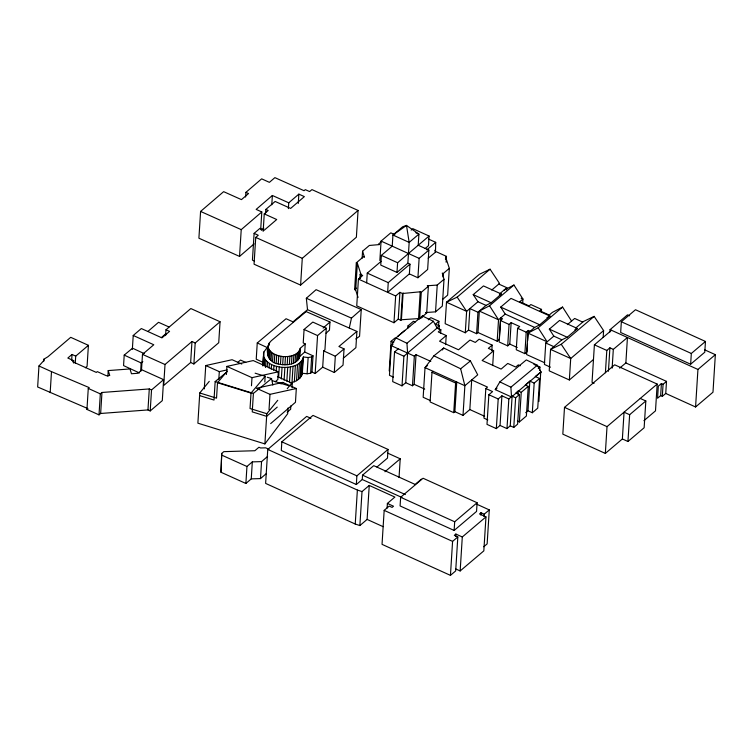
<?xml version="1.0" encoding="UTF-8"?>
<svg xmlns="http://www.w3.org/2000/svg" width="753" height="753" viewBox="0 0 753 753"><rect width="100%" height="100%" fill="white"/><g stroke="black" fill="none" stroke-linecap="round" stroke-linejoin="round"><path stroke-width="1.13" d="M428.372 239.021L435.714 242.344L435.469 252.208L428.193 258.175M326.03 333.174L329.456 330.143L329.974 322.002L306.151 311.591L271.296 340.733C263.917 347.801 267.108 362.918 278.252 363.963C285.613 365.789 297.181 365.083 299.722 356.461L304.73 352.037L305.229 343.895L303.224 342.963L304.071 329.447L312.806 322.077L326.294 328.214L324.929 349.891L323.715 350.907L322.689 367.172L315.168 373.526L312.006 372.086L310.622 373.243L307.12 373.78L302.339 373.272C301.351 378.957 295.402 381.903 290.272 382.966M85.39 367.756L87.084 366.306L88.402 345.316L70.716 337.325L47.9 356.771L43.815 359.237L44.116 360.198L38.968 365.986L37.65 386.976L87.894 408.615L86.953 409.425L99.01 414.865L100.648 413.472L147.964 409.933L150.205 410.94L162.3 400.634L163.617 379.644L141.959 369.864L137.959 373.262L131.464 373.752L129.987 368.951L108.234 370.57L107.867 376.406M43.665 361.572L43.815 359.237M50.178 392.633L51.496 371.643L38.968 365.986M71.657 360.292L72.024 354.465L75.714 356.131L88.402 345.316M73.559 363.021L73.7 360.687L67.826 358.033L72.024 354.465M75.272 363.125L75.714 356.131M86.953 409.425L88.27 388.426L89.221 387.626L51.496 371.643M99.01 414.865L100.328 393.875L101.966 392.473L149.292 388.943L151.532 389.95L163.617 379.644M100.648 413.472L101.966 392.473M144.19 353.59L132.537 348.197L124.217 355.105L123.558 365.6L139.446 372.951M132.34 349.477L133.225 335.48L141.329 328.543L161.951 337.881L169.576 331.367L165.98 329.786L165.613 335.612M140.651 371.107L141.159 362.946L142.825 361.562M141.46 370.692L142.486 354.362L153.781 344.752L133.225 335.48M147.964 409.933L149.292 388.943M150.205 410.94L151.532 389.95M191.968 341.514L165.011 364.508L163.693 385.498L190.641 362.504L191.968 341.514L195.196 342.982L220.055 321.747L190.829 308.551L165.98 329.786M245.6 197.032L245.892 192.373L248.546 193.53L241.449 199.63L223.641 191.657L200.59 211.424L198.905 238.202L239.539 256.415L254.119 243.887M190.641 362.504L193.879 363.972L195.196 342.982M209.268 381.347L199.771 392.972L197.879 423.167L264.896 443.903L287.684 413.745L288.051 407.957M204.27 388.925L205.748 365.553L232.084 359.718L241.76 364.047M226.964 371.935L215.16 381.573L214.003 400.05L199.611 395.598M220.055 321.747L218.728 342.737L193.879 363.972M227.19 371.229L217.504 382.722L216.535 398.158L199.771 392.972M218.812 379.408L219.302 371.624L205.748 365.553M226.399 374.514L226.907 366.41L253.243 360.574L278.328 371.822L277.848 379.521L275.184 381.809M268.943 449.287L265.696 447.828L260.576 447.979L258.947 447.244L254.881 450.727L223.81 451.649L221.721 453.438L220.996 472.263L245.883 483.473L251.257 478.87L260.491 478.597L266.515 473.449M220.996 472.263L221.721 453.438M239.539 256.415L241.224 229.637L261.809 211.951L256.152 209.409L272.37 195.479L288.747 202.811L298.856 194.133L304.353 196.618L290.63 208.421L275.137 201.446L265.847 209.419L265.621 212.911M263.155 231.35L264.256 213.89L276.709 219.518L264.199 230.258L259.954 228.347L254.109 233.383L252.424 260.161L254.505 261.103M254.109 233.383L258.26 235.256L255.738 237.411L254.053 264.199L300.598 285.095L356.376 237.223L358.061 210.445L311.94 189.596L309.605 191.573L305.294 189.643L304.08 190.716L274.883 177.633L269.405 182.348L261.658 178.838L245.892 192.373M260.707 229.42L261.809 211.951M255.116 373.177L265.169 376.284L251.013 393.094L250.043 408.521L266.797 413.708L277.753 400.295M251.474 385.762L251.991 377.658L226.907 366.41M245.883 483.473L246.946 466.484L252.321 461.881L261.555 461.608L267.588 456.459M272.84 385.075L271.551 378.571L253.403 393.405L252.246 411.882L266.637 416.334L277.245 407.1M355.793 338.954L359.558 336.318L361.242 309.539L316.1 289.679L306.33 298.263L307.516 309.681L293.002 321.86L286.074 318.726L257.253 342.963L256.227 359.228L263.183 362.428M251.257 478.87L252.321 461.881M271.786 204.797L272.37 195.479M262.703 365.403L263.804 352.065L267.183 347.528L257.253 342.963M262.835 365.949L263.804 352.065M263.399 365.356L263.917 357.223L263.437 353.778M264.294 365.864L264.727 358.889L263.917 357.223M265.498 367.473L265.931 360.499L264.727 358.889M264.811 381.997L265.169 376.284M267.823 355.247L268.294 345.731M267.211 366.626L267.503 361.986L265.931 360.499M268.586 344.366L267.776 353.882M260.491 478.597L261.555 461.608M268.162 356.63L268.341 347.095M269.047 345.392L269.188 343.057M268.812 357.967L269.329 349.825L268.68 348.488M269.066 368.019L269.358 363.37L267.503 361.986M269.781 359.256L270.289 351.105L269.329 349.825M264.896 443.903L266.797 413.708M271.033 360.442L271.541 352.291L270.289 351.105M271.259 369.215L271.551 364.574L269.358 363.37M269.028 409.538L269.979 394.346L256.425 388.266L282.77 382.43L296.324 388.51L295.458 402.29L270.656 423.61M272.52 361.553L273.038 353.402L271.541 352.291M310.933 418.329L306.678 416.4L267.757 449.428L265.621 483.407L355.237 524.032L359.878 525.556L367.106 519.419L369.243 485.44L394.892 497.065L387.381 503.428L387.089 508.115M273.65 370.241L273.941 365.591L271.551 364.574M274.271 362.513L274.789 354.362L273.038 353.402M276.182 363.332L276.699 355.181L274.789 354.362M276.229 371.031L276.52 366.382L273.941 365.591M278.252 363.963L278.761 355.811L276.699 355.181M288.38 208.628L288.747 202.811M278.61 377.441L279.269 366.984L276.52 366.382M280.445 364.443L280.963 356.291L278.761 355.811M281.321 378.957L282.055 367.342L279.269 366.984M282.676 364.725L283.184 356.583L280.963 356.291M284.954 364.8L285.462 356.649C291.129 356.564 298.819 354.691 300.24 348.31L305.229 343.895M284.097 380.209L284.898 367.426C291.985 367.323 301.595 364.989 303.365 357.007L308.146 357.515L311.648 356.978L313.022 355.821L304.73 352.037M376.971 467.02L387.484 458.097L388.03 449.428L312.984 415.402L281.838 441.823L281.293 450.501L356.338 484.527L362.259 479.501L362.532 475.162L373.742 465.655L415.505 484.584M287.204 364.697L287.712 356.555M286.837 381.253L287.712 367.304M298.273 203.442L298.856 194.133M289.378 364.377L289.896 356.225M289.481 382.006L290.432 366.899M291.449 363.897L291.957 355.745M291.995 382.571L293.021 366.306M293.341 363.238L293.849 355.087M290.865 405.848L290.649 409.237L287.166 412.23M292.004 387.786L292.286 383.277L277.49 376.641M295.072 362.409L295.581 354.258M294.357 381.743L295.383 365.478M300.598 285.095L302.282 258.317L358.061 210.445M296.56 361.412L297.077 353.261M296.522 380.707L297.548 364.433M297.802 360.329L298.31 352.178M298.743 359.106L299.261 350.954M299.374 357.816L299.892 349.665M298.395 379.465L299.412 363.191M299.722 356.461L300.24 348.31M299.939 378.11L300.955 361.835M301.115 376.575L302.141 360.311M301.906 374.966L302.932 358.692M302.339 373.272L303.365 357.007M307.12 373.78L308.146 357.515M310.622 373.243L311.648 356.978M312.006 372.086L313.022 355.821M315.168 373.526L317.559 335.584L326.294 328.214M322.689 367.172L334.294 372.509L335.32 356.244L344.046 348.874L338.916 346.512L356.903 331.414L307.516 309.681M344.046 348.874L343.029 365.139L334.294 372.509M358.07 297.416L355.68 290.084L354.625 289.604L356.31 262.825L363.407 256.801L364.471 257.291L362.57 251.21L369.337 245.459L379.446 244.584L378.467 244.141L381.065 241.929M355.68 290.084L357.364 263.305L356.31 262.825M359.934 277.801L360.15 274.308L362.701 275.466L358.428 279.09L356.743 305.869L393.979 322.745L398.243 319.121L399.928 292.343L402.479 293.501L420.221 291.806L421.285 292.286L428.382 286.262L427.309 285.773L437.229 285.058L444.006 279.307L442.275 273.066L443.253 273.508L449.325 268.36L445.625 257.102L446.482 256.378L436.1 251.671L435.469 252.208L434.782 250.241M356.903 331.414L355.887 347.679L343.293 358.249M360.48 278.431L360.781 273.781L357.364 263.305M362.127 258.194L362.57 251.21M366.655 282.817L367.257 273.113L381.169 261.31M356.338 484.527L356.884 475.849L388.03 449.428M355.237 524.032L357.374 490.052L267.757 449.428M359.878 525.556L362.014 491.577L369.243 485.44M379.851 260.5L381.074 241.101L390.807 232.837L394.864 234.672M381.366 255.38L380.754 265.084L396.991 272.445L407.862 263.221L409.171 242.391L406.498 225.42L402.667 226.766L392.934 235.03L392.228 246.156L381.366 255.38L397.603 262.741L429.078 236.028L412.842 228.667L411.166 230.089M409.99 264.181L388.247 282.629L387.644 292.333L409.378 273.885L409.99 264.181L407.862 263.221M389.226 370.956L391.089 341.316L394.92 338.059M396.991 272.445L397.603 262.741M393.979 322.745L395.664 295.967L399.928 292.343M387.381 503.428L393.518 506.214L392.106 507.4L389.216 506.091L384.171 510.374L382.035 544.353L450.445 575.367L455.687 570.915L457.824 536.936L454.323 535.355L455.857 534.056L462.295 536.974L485.967 516.887L479.52 513.97L480.96 512.737L484.198 514.205L489.281 509.894L476.517 504.105M398.262 348.827L394.544 351.98L392.68 381.62L402.017 385.856L405.735 382.703L407.599 353.063L406.949 343.255L433.399 321.296L437.088 328.035L403.881 356.216L402.017 385.856M398.243 319.121L400.794 320.279L402.479 293.501M400.794 320.279L401.424 319.743L403.109 292.964M407.862 328.176L408.004 325.898L413.425 321.296L415.157 322.086M399.034 477.553L400.219 458.803L387.428 453.005M400.643 497.272L400.097 505.95L454.134 530.451L476.555 511.419L477.101 502.74L423.064 478.249L400.643 497.272L454.68 521.773L477.101 502.74M409.378 273.885L417.915 277.753L419.139 258.354L428.871 250.09L418.207 245.252L418.913 234.127L406.498 225.42L392.934 235.03L409.171 242.391L418.913 234.127L415.863 232.752M405.735 382.703L412.484 385.762L414.348 356.122L416.033 354.691L430.791 361.384M412.484 385.762L414.169 384.331L416.033 354.691M421.285 292.286L419.6 319.065L418.536 318.585L420.221 291.806M429.078 236.028L428.466 245.732L425.125 248.575M428.871 250.09L427.648 269.489L417.915 277.753M420.485 318.312L426.697 313.041L428.382 286.262M426.697 313.041L425.624 312.551L435.545 311.836L437.229 285.058M433.135 371.333L431.987 372.311L430.123 401.951L453.739 412.663L454.887 411.684L456.751 382.035L455.603 383.013L453.739 412.663M438.613 325.861L438.905 321.296L430.829 317.644L428.297 319.79M439.046 329.277L439.263 325.851L435.535 324.157L438.905 321.296M443.037 277L443.253 273.508M440.627 333.155L440.844 329.739L436.834 327.922L439.263 325.851M444.006 279.307L442.322 306.085L435.545 311.836M445.475 259.437L445.625 257.102M446.115 262.195L446.482 256.378M449.325 268.36L447.64 295.138L442.444 299.553M445.644 344.667L446.218 335.546L438.255 331.932L440.844 329.739M465.279 332.788L466.625 311.347L457.175 297.124L446.501 302.226L445.155 323.668L465.279 332.788L468.526 330.04L469.872 308.589L477.948 312.25L486.014 305.398L491.116 302.744L501.376 294.037L483.482 285.924L473.223 294.63L477.948 301.737L486.014 305.398M450.445 575.367L452.581 541.388L457.824 536.936M454.134 530.451L454.68 521.773M454.887 411.684L463.01 415.364L464.874 385.715L460.638 368.772L433.916 355.83L425.021 367.652L423.158 397.292L430.264 400.511M455.706 536.4L455.857 534.056M463.01 415.364L469.834 409.566L471.698 379.926L487.511 387.098L485.826 388.52L483.963 418.169L487.822 419.91M455.556 568.863L460.158 570.953L462.295 536.974M468.526 330.04L476.593 333.692L477.948 312.25M476.593 333.692L477.986 332.515L479.332 311.074L489.535 305.756L513.96 285.029L522.949 299.045L522.667 303.563M480.819 515.08L480.96 512.737M485.826 388.52L492.575 391.579L488.857 394.741L486.993 424.381L496.331 428.617L500.048 425.454L501.912 395.814L508.84 398.958L512.115 396.172L515.636 397.772L519.476 394.516L515.946 392.925L518.262 390.958L521.245 392.313L528.248 386.364L525.265 385.018L529.848 381.131L534.178 383.098L539.6 378.495L535.261 376.528L541.021 371.982L511.532 397L495.267 389.63L499.87 381.884L526.319 359.915L537.322 365.243L541.021 371.982M491.803 350.804L492.161 345.109L479.115 339.189L475.303 342.427L470.023 340.036L458.521 349.787L439.564 341.194L446.218 335.546M492.697 365.563L493.629 350.738L488.349 348.347L492.161 345.109M484.047 516.549L484.198 514.205M485.967 516.887L483.831 550.867L460.158 570.953M477.986 332.515L497.178 341.213L498.524 319.771L489.535 305.756M497.178 341.213L499.352 339.368L500.698 317.926L502.524 318.754L500.444 320.524L499.098 341.966L507.71 345.872L509.79 344.102L511.136 322.661L519.683 326.529L517.603 328.299L516.257 349.75L524.869 353.646L526.949 351.886L527.439 343.98M489.281 509.894L487.144 543.873L483.755 546.744M496.331 428.617L498.204 398.968L501.912 395.814M506.713 289.971L506.854 287.712L498.787 284.06M507.71 345.872L509.056 324.43L511.136 322.661M500.048 425.454L506.976 428.598L508.84 398.958M506.976 428.598L510.252 425.822L512.115 396.172M510.252 425.822L513.772 427.412L515.636 397.772M518.045 394.384L518.262 390.958M519.476 394.516L517.612 424.165L513.772 427.412M517.386 421.049L519.382 421.953L521.245 392.313M524.869 353.646L526.215 332.205L528.295 330.435L530.131 331.264M527.655 340.591L528.295 330.435M528.248 386.364L526.385 416.004L519.382 421.953M525.688 412.71L527.975 410.771L529.848 381.131M527.975 410.771L532.315 412.738L534.178 383.098M541.398 311.657L541.539 309.398L530.827 304.541L529.161 305.953L519.805 301.708L522.949 299.045L521.114 298.216M539.722 370.523L539.939 367.097L533.877 364.358M539.6 378.495L537.736 408.135L532.315 412.738M538.894 401.509L540.758 371.86M553.822 336.139L549.332 329.136L559.592 320.42L577.495 328.534L567.235 337.25L561.898 339.801L553.822 336.139L545.756 342.991L544.41 364.433L550.462 367.182M643.909 420.692L655.496 410.856L657.181 384.077L614.655 364.8L564.505 407.373L562.82 434.152L605.337 453.419L622.373 438.961L624.058 412.183L629.64 414.715L645.829 400.973L640.248 398.45M569.353 379.973L570.708 358.522L561.249 344.3L550.575 349.401L549.229 370.853L569.353 379.973L593.364 359.595M611.53 330.285L594.399 344.827L592.037 382.345L594.108 383.286M603.172 337.382L603.605 330.605L594.145 316.382L583.471 321.484L575.687 328.092M605.403 372.726L606.805 350.446L609.902 347.82L613.319 349.364L627.437 337.495L625.865 362.955L619.625 368.113M609.939 331.979L610.09 329.635L627.503 314.848L629.64 315.827M608.433 371.267L609.902 347.82M605.337 453.419L607.022 426.64L657.181 384.077M612.133 368.123L613.319 349.364M621.347 321.747L620.67 332.487L690.642 364.217L704.789 352.206L705.467 341.457L635.494 309.737L621.347 321.747L691.32 353.468L705.467 341.457M622.373 438.961L627.955 441.493L629.64 414.715M645.829 400.973L644.144 427.751L627.955 441.493M661.407 383.541L658.31 386.167L657.557 398.252L660.654 395.617L661.407 383.541L663.073 384.294L666.509 381.376L625.865 362.955M660.654 395.617L662.311 396.37L663.073 384.294M662.311 396.37L665.746 393.452L666.509 381.376M690.642 364.217L691.32 353.468M665.746 393.452L695.574 406.978L697.937 369.459L715.35 354.672L704.639 349.816M715.35 354.672L712.987 392.2L695.574 406.978M349.288 327.941L351.472 318.124L361.242 309.539M421.765 317.851L422.386 315.978L433.399 321.296M422.386 315.978L395.937 337.937L391.334 345.693L389.47 375.333L393.424 377.121M442.397 349.957L443.705 348.008L470.418 360.951L477.703 374.834L464.874 385.715L425.021 367.652L427.582 365.478M287.241 388.67L289.434 385.978L272.68 380.802M323.122 328.063L329.974 322.002M264.256 213.89L268.2 210.482L265.847 209.419M261.3 230.324L263.861 228.121M147.87 331.48L158.535 322.303L168.945 326.962M161.387 337.551L165.839 333.72M237.873 362.306L240.489 360.056L245.779 362.428M280.991 383.955L282.77 382.43M289.67 385.527L292.286 383.277M73.7 360.687L72.533 361.675L96.328 372.424L97.278 371.615L106.352 375.719L109.74 375.465L108.234 370.57M360.15 274.308L360.781 273.781M354.625 289.604L356.395 288.098M426.829 249.883L435.714 242.344M397.772 336.337L404.775 330.398M392.972 344.3L391.334 345.693L414.348 356.122M457.175 297.124L490.071 269.207L499.521 283.429L491.737 290.037M477.948 301.737L466.625 311.347L446.501 302.226L479.397 274.299L490.071 269.207M499.597 293.868L506.854 287.712M534.639 327.442L505.207 314.095L500.717 307.092L510.976 298.386L550.001 316.072L539.741 324.788L534.639 327.442L527.957 333.108L526.601 354.559L544.73 362.777M505.207 314.095L498.524 319.771L479.332 311.074M541.539 309.398L539.873 310.81L549.229 315.055L552.373 312.382L562.576 307.073L571.565 321.079M493.629 350.738L482.136 360.499L501.103 369.092L507.757 363.445L515.72 367.05L518.309 364.857L520.314 365.77M538.16 327.8L547.139 341.815L527.957 333.108L538.16 327.8L562.576 307.073M384.952 471.755L400.219 458.803M567.414 324.609L574.661 318.453L582.737 322.115M495.267 389.63L497.008 388.153M561.898 339.801L550.575 349.401L570.708 358.522L603.605 330.605M561.249 344.3L594.145 316.382M538.244 368.528L539.939 367.097M415.891 483.793L421.398 479.115M511.532 397L510.882 387.202L537.322 365.243M433.916 355.83L443.705 348.008M460.638 368.772L470.418 360.951M503.757 290.347L513.96 285.029M499.343 295.101L501.376 294.037M546.942 317.672L550.001 316.072M574.821 329.814L577.495 328.534M219.302 371.624L227.321 369.855M251.991 377.658L278.328 371.822M269.979 394.346L296.324 388.51M401.424 319.743L418.536 318.585M283.184 356.583L285.462 356.649M282.055 367.342L284.898 367.426M267.306 377.262L271.551 378.571M215.16 381.573L253.403 393.405M217.504 382.722L251.013 393.094M357.374 490.052L362.014 491.577M306.33 298.263L351.472 318.124M200.59 211.424L241.224 229.637M255.738 237.411L302.282 258.317M142.486 354.362L165.011 364.508M222.069 455.273L246.946 466.484M88.27 388.426L100.328 393.875M367.106 519.419L383.136 526.676M610.09 329.635L697.937 369.459M381.074 241.101L419.139 258.354M594.399 344.827L606.805 350.446M473.223 294.63L491.116 302.744M500.717 307.092L539.741 324.788M549.332 329.136L567.235 337.25M500.444 320.524L509.056 324.43M517.603 328.299L526.215 332.205M545.756 342.991L553.822 346.644M367.257 273.113L388.247 282.629M509.79 344.102L517.264 347.491M358.428 279.09L395.664 295.967M408.004 325.898L409.745 326.68M564.505 407.373L607.022 426.64M391.089 341.316L393.734 342.511M394.544 351.98L403.881 356.216M488.857 394.741L498.204 398.968M431.987 372.311L455.603 383.013M414.169 384.331L424.711 389.113M469.834 409.566L484.593 416.258M362.532 475.162L405.368 494.58M281.838 441.823L356.884 475.849M362.259 479.501L401.886 497.469M384.171 510.374L452.581 541.388M304.071 329.447L317.559 335.584M323.715 350.907L335.32 356.244M124.217 355.105L141.159 362.946M499.87 381.884L510.882 387.202M395.937 337.937L406.949 343.255"/></g></svg>
